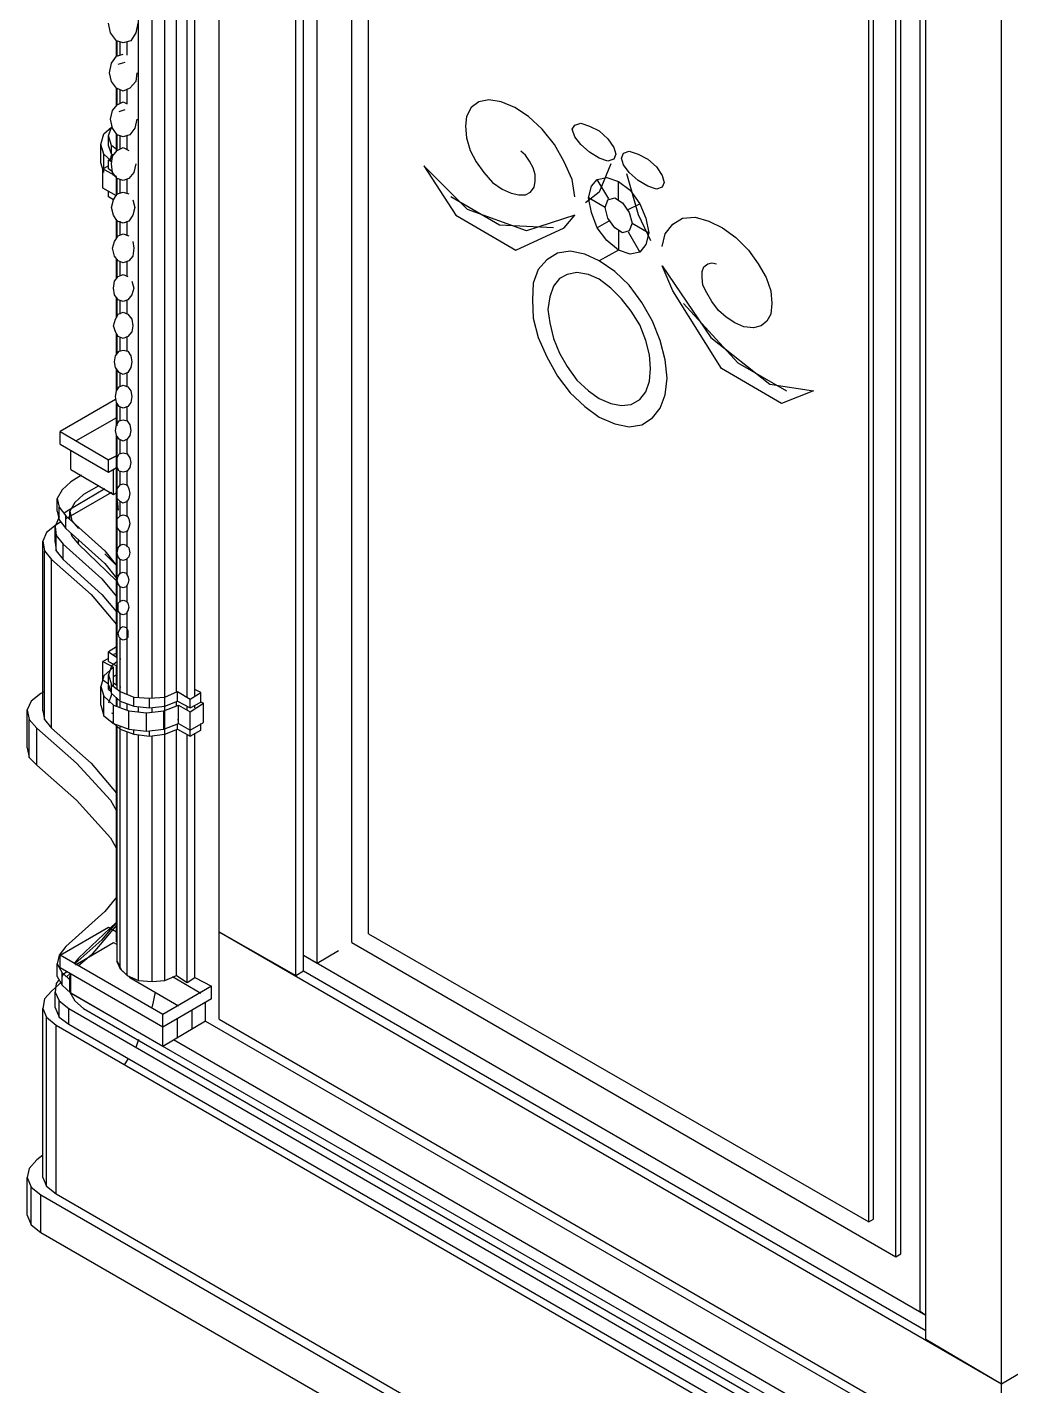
# Model space of a CAD drawing. Header units: inches. Extents: x 0.3 to 16.2, y 0.3 to 11.4.
# Drawn here: x 1.206 to 1.606, y 2.066 to 2.617 of the extents above; entities that cross this region are included whole.
import ezdxf

# ---------------------------------------------------------------- set-up
doc = ezdxf.new("R2010")
doc.units = ezdxf.units.IN
doc.header["$LTSCALE"] = 0.009843
doc.header["$MEASUREMENT"] = 0
doc.layers.add('GEOMETRY', color=7, linetype='Continuous')

msp = doc.modelspace()

# ---------------------------------------------------------------- linework, layer by layer
at = {"layer": 'GEOMETRY'}
for p, q in [((1.28425, 2.25), (1.28425, 2.82913)), ((1.31535, 2.23228), (1.31535, 2.81142)), ((1.3185, 2.24055), (1.3185, 2.80709)), ((1.32402, 2.2374), (1.32402, 2.80394)), ((1.33819, 2.24567), (1.33819, 2.78425)), ((1.34488, 2.24921), (1.34488, 2.76772)), ((1.2622, 2.23031), (1.2622, 2.75394)), ((1.25157, 2.34528), (1.25157, 2.73622)), ((1.25709, 2.34488), (1.25709, 2.73583)), ((1.26693, 2.34724), (1.26693, 2.73858)), ((1.27126, 2.34528), (1.27126, 2.73661)), ((1.27441, 2.34606), (1.27441, 2.73701)), ((1.5689, 2.09606), (1.5689, 2.6622)), ((1.57126, 2.08465), (1.57126, 2.66378)), ((1.55906, 2.11811), (1.55906, 2.65669)), ((1.56102, 2.11929), (1.56102, 2.65787)), ((1.54803, 2.13228), (1.54803, 2.65039)), ((1.55, 2.13346), (1.55, 2.65157)), ((1.60197, 2.06654), (1.60197, 2.64567)), ((1.24016, 2.61496), (1.23937, 2.6189)), ((1.24252, 2.61181), (1.24016, 2.61496)), ((1.25039, 2.61496), (1.24843, 2.61181)), ((1.25118, 2.6189), (1.25039, 2.61496)), ((1.24528, 2.61102), (1.24252, 2.61181)), ((1.24252, 2.60551), (1.24252, 2.61181)), ((1.24252, 2.60551), (1.24252, 2.61181)), ((1.24291, 2.60551), (1.24291, 2.61181)), ((1.24291, 2.60551), (1.24291, 2.61181)), ((1.24291, 2.60551), (1.24291, 2.61181)), ((1.24291, 2.60551), (1.24291, 2.61181)), ((1.24409, 2.60591), (1.24409, 2.61142)), ((1.24843, 2.61181), (1.24528, 2.61102)), ((1.24685, 2.60591), (1.24685, 2.61142)), ((1.24685, 2.60591), (1.24685, 2.61142)), ((1.24055, 2.60276), (1.24252, 2.60551)), ((1.24252, 2.60551), (1.24528, 2.6063)), ((1.23976, 2.59882), (1.24055, 2.60276)), ((1.24055, 2.59528), (1.23976, 2.59882)), ((1.24331, 2.60236), (1.24606, 2.60315)), ((1.25079, 2.59882), (1.25039, 2.59528)), ((1.24252, 2.59252), (1.24055, 2.59528)), ((1.24528, 2.59134), (1.24252, 2.59252)), ((1.24252, 2.58583), (1.24252, 2.59252)), ((1.24252, 2.58583), (1.24252, 2.59252)), ((1.24803, 2.59252), (1.24528, 2.59134)), ((1.25039, 2.59528), (1.24803, 2.59252)), ((1.24291, 2.58583), (1.24291, 2.59213)), ((1.24291, 2.58583), (1.24291, 2.59213)), ((1.24291, 2.58622), (1.24291, 2.59213)), ((1.24291, 2.58622), (1.24291, 2.59213)), ((1.24291, 2.58583), (1.24528, 2.58701)), ((1.24409, 2.58661), (1.24409, 2.59173)), ((1.24528, 2.58701), (1.24685, 2.58622)), ((1.24685, 2.58622), (1.24685, 2.59213)), ((1.24685, 2.58622), (1.24685, 2.59213)), ((1.38976, 2.58701), (1.38661, 2.58465)), ((1.3937, 2.5878), (1.38976, 2.58701)), ((1.39882, 2.58701), (1.3937, 2.5878)), ((1.40433, 2.58465), (1.39882, 2.58701)), ((1.24016, 2.57992), (1.24094, 2.58346)), ((1.24094, 2.58346), (1.24291, 2.58583)), ((1.2437, 2.58307), (1.24606, 2.58386)), ((1.38661, 2.58465), (1.38465, 2.5811)), ((1.40984, 2.5811), (1.40433, 2.58465)), ((1.2374, 2.57402), (1.24055, 2.57677)), ((1.23937, 2.57323), (1.24055, 2.57677)), ((1.24094, 2.57638), (1.24016, 2.57992)), ((1.24291, 2.57362), (1.24094, 2.57638)), ((1.25, 2.57638), (1.24803, 2.57362)), ((1.25079, 2.57992), (1.25, 2.57638)), ((1.38465, 2.5811), (1.38425, 2.57717)), ((1.38425, 2.57717), (1.38465, 2.57244)), ((1.41535, 2.57598), (1.40984, 2.5811)), ((1.42047, 2.56969), (1.41535, 2.57598)), ((1.42756, 2.57598), (1.42874, 2.57756)), ((1.42874, 2.57283), (1.42756, 2.57598)), ((1.42874, 2.57756), (1.4311, 2.57835)), ((1.4311, 2.57835), (1.43465, 2.57717)), ((1.43465, 2.57717), (1.43858, 2.5752)), ((1.23622, 2.56969), (1.2374, 2.57402)), ((1.24055, 2.56929), (1.23937, 2.57323)), ((1.24055, 2.56929), (1.23937, 2.57323)), ((1.23937, 2.56929), (1.23937, 2.57323)), ((1.24252, 2.56693), (1.24252, 2.57402)), ((1.24252, 2.56693), (1.24252, 2.57402)), ((1.24528, 2.57283), (1.24291, 2.57362)), ((1.24291, 2.56732), (1.24291, 2.57362)), ((1.24291, 2.56732), (1.24291, 2.57362)), ((1.24291, 2.56732), (1.24291, 2.57362)), ((1.24291, 2.56772), (1.24291, 2.57362)), ((1.24409, 2.56772), (1.24409, 2.57323)), ((1.24803, 2.57362), (1.24528, 2.57283)), ((1.24685, 2.56772), (1.24685, 2.57323)), ((1.24685, 2.56772), (1.24685, 2.57323)), ((1.38465, 2.57244), (1.38622, 2.56732)), ((1.4311, 2.56969), (1.42874, 2.57283)), ((1.43858, 2.5752), (1.44213, 2.57205)), ((1.44213, 2.57205), (1.44449, 2.5685)), ((1.2374, 2.56575), (1.23622, 2.56969)), ((1.2374, 2.56575), (1.23622, 2.56969)), ((1.23622, 2.5622), (1.23622, 2.56969)), ((1.24055, 2.56299), (1.2374, 2.56575)), ((1.2374, 2.55827), (1.2374, 2.56575)), ((1.24055, 2.56299), (1.2374, 2.56575)), ((1.24055, 2.56575), (1.23937, 2.56929)), ((1.24016, 2.56339), (1.24055, 2.56535)), ((1.24252, 2.56772), (1.24055, 2.56929)), ((1.24055, 2.56575), (1.24055, 2.56929)), ((1.24252, 2.56772), (1.24055, 2.56929)), ((1.24134, 2.56535), (1.24055, 2.56575)), ((1.24055, 2.56535), (1.24094, 2.56535)), ((1.24055, 2.56181), (1.24094, 2.56496)), ((1.24094, 2.56496), (1.24291, 2.56732)), ((1.24291, 2.56732), (1.24528, 2.5685)), ((1.24528, 2.5685), (1.24764, 2.56732)), ((1.38622, 2.56732), (1.38858, 2.5626)), ((1.40866, 2.56535), (1.40669, 2.56693)), ((1.41024, 2.56299), (1.40866, 2.56535)), ((1.42441, 2.5626), (1.42047, 2.56969)), ((1.43465, 2.56654), (1.4311, 2.56969)), ((1.43858, 2.56417), (1.43465, 2.56654)), ((1.44449, 2.5685), (1.44528, 2.56575)), ((1.44528, 2.56575), (1.44449, 2.56378)), ((1.44764, 2.56417), (1.44843, 2.56614)), ((1.44843, 2.56614), (1.45079, 2.56693)), ((1.45079, 2.56693), (1.45433, 2.56575)), ((1.45433, 2.56575), (1.45827, 2.56378)), ((1.2374, 2.55827), (1.23622, 2.5622)), ((1.23701, 2.55984), (1.23937, 2.56102)), ((1.24252, 2.55669), (1.23701, 2.55984)), ((1.24252, 2.55669), (1.23701, 2.55984)), ((1.23701, 2.55197), (1.23701, 2.55984)), ((1.23937, 2.56339), (1.24094, 2.56457)), ((1.24055, 2.5626), (1.23937, 2.56339)), ((1.24055, 2.5626), (1.23937, 2.56339)), ((1.23937, 2.55984), (1.23937, 2.56339)), ((1.24094, 2.55866), (1.23937, 2.55984)), ((1.24094, 2.55827), (1.24055, 2.56181)), ((1.25039, 2.56181), (1.24961, 2.55827)), ((1.38504, 2.54331), (1.36732, 2.56102)), ((1.36732, 2.56102), (1.38031, 2.54094)), ((1.38858, 2.5626), (1.39173, 2.55827)), ((1.41181, 2.56024), (1.41024, 2.56299)), ((1.4126, 2.55748), (1.41181, 2.56024)), ((1.42756, 2.55551), (1.42441, 2.5626)), ((1.44213, 2.56299), (1.43858, 2.56417)), ((1.44331, 2.56181), (1.43858, 2.55039)), ((1.44449, 2.56378), (1.44213, 2.56299)), ((1.44843, 2.56142), (1.44764, 2.56417)), ((1.45079, 2.55827), (1.44843, 2.56142)), ((1.45827, 2.56378), (1.46181, 2.56063)), ((1.46181, 2.56063), (1.46417, 2.55709)), ((1.24252, 2.5563), (1.24055, 2.55787)), ((1.24252, 2.5563), (1.24055, 2.55787)), ((1.24291, 2.55591), (1.24094, 2.55827)), ((1.24134, 2.55709), (1.24134, 2.55787)), ((1.24252, 2.54882), (1.24252, 2.55669)), ((1.24252, 2.54921), (1.24252, 2.5563)), ((1.24252, 2.55), (1.24252, 2.5563)), ((1.24528, 2.55512), (1.24291, 2.55591)), ((1.24291, 2.54921), (1.24291, 2.55591)), ((1.24291, 2.54921), (1.24291, 2.55591)), ((1.24291, 2.54961), (1.24291, 2.55591)), ((1.24409, 2.55), (1.24409, 2.55551)), ((1.24764, 2.55591), (1.24528, 2.55512)), ((1.24685, 2.55), (1.24685, 2.55551)), ((1.24685, 2.55), (1.24685, 2.55551)), ((1.24961, 2.55827), (1.24764, 2.55591)), ((1.39173, 2.55827), (1.39528, 2.55433)), ((1.39528, 2.55433), (1.39921, 2.55157)), ((1.4122, 2.55236), (1.4126, 2.55472)), ((1.4126, 2.55472), (1.4126, 2.55748)), ((1.42874, 2.54843), (1.42756, 2.55551)), ((1.43543, 2.55276), (1.4378, 2.55551)), ((1.4378, 2.55551), (1.44173, 2.5563)), ((1.44252, 2.54764), (1.4378, 2.55551)), ((1.44173, 2.5563), (1.44646, 2.55472)), ((1.44646, 2.54724), (1.44646, 2.55472)), ((1.44646, 2.55472), (1.45118, 2.55118)), ((1.44961, 2.55787), (1.45433, 2.54134)), ((1.45433, 2.55512), (1.45079, 2.55827)), ((1.45827, 2.55276), (1.45433, 2.55512)), ((1.46417, 2.55709), (1.46496, 2.55433)), ((1.46496, 2.55433), (1.46417, 2.55236)), ((1.24252, 2.54882), (1.23701, 2.55197)), ((1.23937, 2.54843), (1.23937, 2.55079)), ((1.24134, 2.54724), (1.23937, 2.54843)), ((1.24134, 2.54724), (1.24291, 2.54961)), ((1.24291, 2.55), (1.24291, 2.55236)), ((1.24291, 2.54961), (1.24528, 2.55039)), ((1.24528, 2.55039), (1.24764, 2.54961)), ((1.39803, 2.53701), (1.37835, 2.54843)), ((1.39921, 2.55157), (1.40276, 2.55)), ((1.40276, 2.55), (1.40591, 2.54921)), ((1.40591, 2.54921), (1.40866, 2.54921)), ((1.40866, 2.54921), (1.41063, 2.55039)), ((1.41063, 2.55039), (1.4122, 2.55236)), ((1.43858, 2.55039), (1.43307, 2.54606)), ((1.43425, 2.54803), (1.43543, 2.55276)), ((1.45118, 2.55118), (1.45512, 2.54567)), ((1.46181, 2.55157), (1.45827, 2.55276)), ((1.46417, 2.55236), (1.46181, 2.55157)), ((1.24055, 2.54409), (1.24134, 2.54724)), ((1.24134, 2.54094), (1.24055, 2.54409)), ((1.24921, 2.54724), (1.25, 2.54409)), ((1.25, 2.54409), (1.24921, 2.54094)), ((1.40906, 2.53465), (1.38504, 2.54331)), ((1.44094, 2.54409), (1.43425, 2.54803)), ((1.43543, 2.54213), (1.43425, 2.54803)), ((1.44094, 2.54409), (1.44213, 2.54724)), ((1.44213, 2.53976), (1.44094, 2.54409)), ((1.44213, 2.54724), (1.44488, 2.54803)), ((1.44488, 2.54803), (1.44803, 2.54606)), ((1.44803, 2.54606), (1.45079, 2.54213)), ((1.45039, 2.54331), (1.45512, 2.54567)), ((1.45512, 2.54567), (1.45748, 2.53976)), ((1.24291, 2.53858), (1.24134, 2.54094)), ((1.24252, 2.53189), (1.24252, 2.53937)), ((1.24252, 2.53189), (1.24252, 2.53937)), ((1.24291, 2.53189), (1.24291, 2.53898)), ((1.24291, 2.53189), (1.24291, 2.53898)), ((1.24291, 2.53228), (1.24291, 2.53898)), ((1.24291, 2.53228), (1.24291, 2.53898)), ((1.24528, 2.5378), (1.24291, 2.53858)), ((1.24409, 2.53307), (1.24409, 2.53858)), ((1.24764, 2.53858), (1.24528, 2.5378)), ((1.24685, 2.53268), (1.24685, 2.53858)), ((1.24685, 2.53268), (1.24685, 2.53858)), ((1.24921, 2.54094), (1.24764, 2.53858)), ((1.38031, 2.54094), (1.40472, 2.52677)), ((1.42874, 2.54094), (1.40906, 2.53465)), ((1.42441, 2.53583), (1.42874, 2.54094)), ((1.4378, 2.53583), (1.43543, 2.54213)), ((1.44252, 2.53858), (1.4378, 2.53583)), ((1.44488, 2.53583), (1.44213, 2.53976)), ((1.45079, 2.54213), (1.45197, 2.5378)), ((1.45197, 2.5378), (1.45079, 2.53465)), ((1.45197, 2.5378), (1.45866, 2.53386)), ((1.45433, 2.54134), (1.45945, 2.53071)), ((1.45748, 2.53976), (1.45866, 2.53386)), ((1.46535, 2.53346), (1.4685, 2.5374)), ((1.4685, 2.5374), (1.47244, 2.53976)), ((1.47244, 2.53976), (1.47756, 2.54016)), ((1.47756, 2.54016), (1.48307, 2.53858)), ((1.48307, 2.53858), (1.48858, 2.53583)), ((1.24173, 2.53031), (1.24331, 2.53268)), ((1.24331, 2.53268), (1.24528, 2.53346)), ((1.24528, 2.53346), (1.24764, 2.53268)), ((1.42008, 2.53583), (1.39803, 2.53701)), ((1.40472, 2.52677), (1.42441, 2.53583)), ((1.44173, 2.53071), (1.4378, 2.53583)), ((1.44803, 2.53386), (1.44488, 2.53583)), ((1.44646, 2.53465), (1.44646, 2.52677)), ((1.45079, 2.53465), (1.44803, 2.53386)), ((1.45039, 2.53425), (1.45512, 2.52598)), ((1.45866, 2.53386), (1.45748, 2.52913)), ((1.46417, 2.52835), (1.46535, 2.53346)), ((1.48858, 2.53583), (1.49409, 2.53189)), ((1.49409, 2.53189), (1.49921, 2.52677)), ((1.24094, 2.52756), (1.24173, 2.53031)), ((1.24173, 2.52441), (1.24094, 2.52756)), ((1.24921, 2.53031), (1.24961, 2.52756)), ((1.24961, 2.52756), (1.24921, 2.52441)), ((1.42677, 2.52638), (1.42165, 2.52559)), ((1.43268, 2.5252), (1.42677, 2.52638)), ((1.44646, 2.52677), (1.43858, 2.52244)), ((1.44646, 2.52677), (1.44173, 2.53071)), ((1.45118, 2.5252), (1.44646, 2.52677)), ((1.45748, 2.52913), (1.45512, 2.52598)), ((1.49921, 2.52677), (1.50315, 2.52126)), ((1.24331, 2.52244), (1.24173, 2.52441)), ((1.24252, 2.51535), (1.24252, 2.52323)), ((1.24252, 2.51535), (1.24252, 2.52323)), ((1.24291, 2.51575), (1.24291, 2.52283)), ((1.24291, 2.51575), (1.24291, 2.52283)), ((1.24291, 2.51575), (1.24291, 2.52283)), ((1.24291, 2.51575), (1.24291, 2.52283)), ((1.24528, 2.52165), (1.24331, 2.52244)), ((1.24409, 2.51654), (1.24409, 2.52205)), ((1.24764, 2.52244), (1.24528, 2.52165)), ((1.24685, 2.51654), (1.24685, 2.52205)), ((1.24685, 2.51654), (1.24685, 2.52205)), ((1.24921, 2.52441), (1.24764, 2.52244)), ((1.41732, 2.52283), (1.41378, 2.5189)), ((1.42165, 2.52559), (1.41732, 2.52283)), ((1.43858, 2.52244), (1.43268, 2.5252)), ((1.44488, 2.51811), (1.43858, 2.52244)), ((1.45512, 2.52598), (1.45118, 2.5252)), ((1.4811, 2.52008), (1.48268, 2.52126)), ((1.48268, 2.52126), (1.48425, 2.52165)), ((1.48425, 2.52165), (1.48622, 2.52126)), ((1.50315, 2.52126), (1.5063, 2.51575)), ((1.24173, 2.51417), (1.24331, 2.51614)), ((1.24331, 2.51614), (1.24528, 2.51693)), ((1.24528, 2.51693), (1.24724, 2.51614)), ((1.41378, 2.5189), (1.41181, 2.51339)), ((1.42244, 2.51535), (1.42008, 2.5122)), ((1.42559, 2.51693), (1.42244, 2.51535)), ((1.42953, 2.51772), (1.42559, 2.51693)), ((1.43425, 2.51693), (1.42953, 2.51772)), ((1.43858, 2.51496), (1.43425, 2.51693)), ((1.45079, 2.5126), (1.44488, 2.51811)), ((1.46417, 2.52047), (1.48386, 2.49134)), ((1.4685, 2.51024), (1.46417, 2.52047)), ((1.48031, 2.51811), (1.4811, 2.52008)), ((1.48031, 2.51575), (1.48031, 2.51811)), ((1.48071, 2.5126), (1.48031, 2.51575)), ((1.5063, 2.51575), (1.50827, 2.51024)), ((1.24134, 2.51142), (1.24173, 2.51417)), ((1.24173, 2.50866), (1.24134, 2.51142)), ((1.24882, 2.51417), (1.24961, 2.51142)), ((1.24961, 2.51142), (1.24882, 2.50866)), ((1.41181, 2.51339), (1.41142, 2.50669)), ((1.42008, 2.5122), (1.4185, 2.50787)), ((1.44331, 2.51142), (1.43858, 2.51496)), ((1.44764, 2.50709), (1.44331, 2.51142)), ((1.45591, 2.50551), (1.45079, 2.5126)), ((1.48819, 2.47874), (1.4685, 2.51024)), ((1.48228, 2.50945), (1.48071, 2.5126)), ((1.50827, 2.51024), (1.50866, 2.50512)), ((1.24331, 2.50669), (1.24173, 2.50866)), ((1.24252, 2.49961), (1.24252, 2.50748)), ((1.24252, 2.49961), (1.24252, 2.50748)), ((1.24291, 2.49961), (1.24291, 2.50748)), ((1.24291, 2.49961), (1.24291, 2.50748)), ((1.24291, 2.5), (1.24291, 2.50709)), ((1.24291, 2.5), (1.24291, 2.50709)), ((1.24528, 2.50591), (1.24331, 2.50669)), ((1.24409, 2.50079), (1.24409, 2.5063)), ((1.24724, 2.50669), (1.24528, 2.50591)), ((1.24685, 2.50079), (1.24685, 2.50669)), ((1.24685, 2.50079), (1.24685, 2.50669)), ((1.24882, 2.50866), (1.24724, 2.50669)), ((1.41142, 2.50669), (1.41181, 2.49921)), ((1.4185, 2.50787), (1.41772, 2.50276)), ((1.45157, 2.50197), (1.44764, 2.50709)), ((1.46024, 2.49803), (1.45591, 2.50551)), ((1.47283, 2.50512), (1.49488, 2.4811)), ((1.48425, 2.50591), (1.48228, 2.50945)), ((1.48701, 2.50236), (1.48425, 2.50591)), ((1.50866, 2.50512), (1.50827, 2.50079)), ((1.24134, 2.49606), (1.24213, 2.49882)), ((1.24213, 2.49882), (1.24331, 2.50079)), ((1.24331, 2.50079), (1.24528, 2.50157)), ((1.24528, 2.50157), (1.24724, 2.50079)), ((1.24724, 2.50079), (1.24882, 2.49882)), ((1.24882, 2.49882), (1.24921, 2.49606)), ((1.41181, 2.49921), (1.41378, 2.49134)), ((1.41772, 2.50276), (1.4185, 2.49724)), ((1.45512, 2.49646), (1.45157, 2.50197)), ((1.49016, 2.49961), (1.48701, 2.50236)), ((1.4937, 2.49724), (1.49016, 2.49961)), ((1.50827, 2.50079), (1.50669, 2.49803)), ((1.24213, 2.4937), (1.24134, 2.49606)), ((1.24331, 2.49173), (1.24213, 2.4937)), ((1.24882, 2.4937), (1.24724, 2.49173)), ((1.24921, 2.49606), (1.24882, 2.4937)), ((1.4185, 2.49724), (1.42008, 2.49094)), ((1.45748, 2.49016), (1.45512, 2.49646)), ((1.46339, 2.49016), (1.46024, 2.49803)), ((1.49724, 2.49567), (1.4937, 2.49724)), ((1.50118, 2.49528), (1.49724, 2.49567)), ((1.50433, 2.49606), (1.50118, 2.49528)), ((1.50669, 2.49803), (1.50433, 2.49606)), ((1.24252, 2.48425), (1.24252, 2.49291)), ((1.24252, 2.48425), (1.24252, 2.49291)), ((1.24291, 2.48465), (1.24291, 2.49252)), ((1.24291, 2.48465), (1.24291, 2.49252)), ((1.24291, 2.48465), (1.24291, 2.49252)), ((1.24291, 2.48465), (1.24291, 2.49252)), ((1.24528, 2.49094), (1.24331, 2.49173)), ((1.24409, 2.48583), (1.24409, 2.49134)), ((1.24724, 2.49173), (1.24528, 2.49094)), ((1.24685, 2.48583), (1.24685, 2.49173)), ((1.24685, 2.48583), (1.24685, 2.49173)), ((1.41378, 2.49134), (1.41732, 2.48346)), ((1.42008, 2.49094), (1.42244, 2.48504)), ((1.45906, 2.48425), (1.45748, 2.49016)), ((1.46535, 2.48228), (1.46339, 2.49016)), ((1.48386, 2.49134), (1.50787, 2.47244)), ((1.24173, 2.4815), (1.24213, 2.48386)), ((1.24213, 2.48386), (1.2437, 2.48583)), ((1.2437, 2.48583), (1.24528, 2.48622)), ((1.24528, 2.48622), (1.24724, 2.48583)), ((1.24724, 2.48583), (1.24843, 2.48386)), ((1.24843, 2.48386), (1.24882, 2.4815)), ((1.41732, 2.48346), (1.42165, 2.47559)), ((1.42244, 2.48504), (1.42559, 2.47953)), ((1.45945, 2.47874), (1.45906, 2.48425)), ((1.46614, 2.4748), (1.46535, 2.48228)), ((1.24213, 2.47913), (1.24173, 2.4815)), ((1.2437, 2.47717), (1.24213, 2.47913)), ((1.24252, 2.46969), (1.24252, 2.47835)), ((1.24252, 2.46969), (1.24252, 2.47835)), ((1.24291, 2.47008), (1.24291, 2.47835)), ((1.24291, 2.47008), (1.24291, 2.47835)), ((1.24291, 2.47047), (1.24291, 2.47795)), ((1.24291, 2.47047), (1.24291, 2.47795)), ((1.24528, 2.47638), (1.2437, 2.47717)), ((1.24409, 2.47126), (1.24409, 2.47717)), ((1.24724, 2.47717), (1.24528, 2.47638)), ((1.24685, 2.47126), (1.24685, 2.47717)), ((1.24685, 2.47126), (1.24685, 2.47717)), ((1.24843, 2.47913), (1.24724, 2.47717)), ((1.24882, 2.4815), (1.24843, 2.47913)), ((1.42559, 2.47953), (1.42953, 2.47402)), ((1.45906, 2.47362), (1.45945, 2.47874)), ((1.5126, 2.46457), (1.48819, 2.47874)), ((1.49488, 2.4811), (1.51457, 2.46969)), ((1.24252, 2.46969), (1.2437, 2.47126)), ((1.2437, 2.47126), (1.24528, 2.47205)), ((1.24528, 2.47205), (1.24724, 2.47126)), ((1.24724, 2.47126), (1.24843, 2.46969)), ((1.42165, 2.47559), (1.42677, 2.4689)), ((1.42953, 2.47402), (1.43425, 2.46969)), ((1.45748, 2.46929), (1.45906, 2.47362)), ((1.46535, 2.46811), (1.46614, 2.4748)), ((1.50787, 2.47244), (1.52559, 2.46969)), ((1.24213, 2.46614), (1.21969, 2.45315)), ((1.24213, 2.46732), (1.24252, 2.46969)), ((1.24252, 2.46496), (1.24213, 2.46732)), ((1.24843, 2.46969), (1.24882, 2.46732)), ((1.24882, 2.46732), (1.24843, 2.46496)), ((1.42677, 2.4689), (1.43268, 2.46339)), ((1.43425, 2.46969), (1.43858, 2.46654)), ((1.43858, 2.46654), (1.44331, 2.46457)), ((1.45157, 2.46417), (1.45512, 2.46614)), ((1.45512, 2.46614), (1.45748, 2.46929)), ((1.46339, 2.4626), (1.46535, 2.46811)), ((1.52559, 2.46969), (1.5126, 2.46457)), ((1.2437, 2.46339), (1.24252, 2.46496)), ((1.24252, 2.45591), (1.24252, 2.46457)), ((1.24252, 2.45591), (1.24252, 2.46457)), ((1.24291, 2.45591), (1.24291, 2.46457)), ((1.24291, 2.45591), (1.24291, 2.46457)), ((1.24291, 2.4563), (1.24291, 2.46417)), ((1.24291, 2.45551), (1.24291, 2.46417)), ((1.24528, 2.4626), (1.2437, 2.46339)), ((1.24409, 2.45748), (1.24409, 2.46339)), ((1.24724, 2.46339), (1.24528, 2.4626)), ((1.24685, 2.45748), (1.24685, 2.46339)), ((1.24685, 2.45748), (1.24685, 2.46339)), ((1.24843, 2.46496), (1.24724, 2.46339)), ((1.43268, 2.46339), (1.43858, 2.45906)), ((1.44331, 2.46457), (1.44764, 2.46378)), ((1.44764, 2.46378), (1.45157, 2.46417)), ((1.46024, 2.45866), (1.46339, 2.4626)), ((1.24252, 2.45866), (1.22598, 2.44921)), ((1.24213, 2.45354), (1.24252, 2.45591)), ((1.24252, 2.45591), (1.2437, 2.45748)), ((1.2437, 2.45748), (1.24528, 2.45787)), ((1.24528, 2.45787), (1.24685, 2.45748)), ((1.24685, 2.45748), (1.24803, 2.45591)), ((1.24803, 2.45591), (1.24843, 2.45354)), ((1.43858, 2.45906), (1.44488, 2.4563)), ((1.44488, 2.4563), (1.45079, 2.45512)), ((1.45079, 2.45512), (1.45591, 2.45591)), ((1.45591, 2.45591), (1.46024, 2.45866)), ((1.21969, 2.45315), (1.23937, 2.44173)), ((1.21969, 2.45315), (1.23937, 2.44173)), ((1.21969, 2.44803), (1.21969, 2.45315)), ((1.24252, 2.45157), (1.24213, 2.45354)), ((1.2437, 2.45), (1.24252, 2.45157)), ((1.24252, 2.36181), (1.24252, 2.45157)), ((1.24252, 2.44724), (1.24252, 2.45157)), ((1.24291, 2.4252), (1.24291, 2.45118)), ((1.24291, 2.36181), (1.24291, 2.45118)), ((1.24291, 2.44291), (1.24291, 2.45118)), ((1.24528, 2.44921), (1.2437, 2.45)), ((1.24409, 2.44409), (1.24409, 2.45)), ((1.24685, 2.45), (1.24528, 2.44921)), ((1.24803, 2.45157), (1.24685, 2.45)), ((1.24685, 2.44409), (1.24685, 2.45)), ((1.24685, 2.44409), (1.24685, 2.45)), ((1.24843, 2.45354), (1.24803, 2.45157)), ((1.21969, 2.44803), (1.23937, 2.43661)), ((1.22402, 2.4378), (1.22402, 2.44528)), ((1.24291, 2.44252), (1.2437, 2.44409)), ((1.2437, 2.44409), (1.24528, 2.44449)), ((1.24528, 2.44449), (1.24685, 2.44409)), ((1.24685, 2.44409), (1.24803, 2.44252)), ((1.24252, 2.44331), (1.23937, 2.44173)), ((1.23937, 2.44173), (1.24252, 2.44331)), ((1.23937, 2.44173), (1.24252, 2.44331)), ((1.23937, 2.43661), (1.23937, 2.44173)), ((1.23937, 2.43661), (1.24252, 2.43858)), ((1.24134, 2.4378), (1.24252, 2.43858)), ((1.24134, 2.4378), (1.24252, 2.43858)), ((1.24252, 2.44055), (1.24291, 2.44252)), ((1.24291, 2.43858), (1.24252, 2.44055)), ((1.2437, 2.43701), (1.24291, 2.43858)), ((1.24291, 2.34882), (1.24291, 2.43819)), ((1.24803, 2.43858), (1.24685, 2.43701)), ((1.24803, 2.44252), (1.24843, 2.44055)), ((1.24843, 2.44055), (1.24803, 2.43858)), ((1.22402, 2.43268), (1.22047, 2.42953)), ((1.22402, 2.4378), (1.24134, 2.42756)), ((1.22835, 2.43543), (1.22402, 2.43268)), ((1.24134, 2.42756), (1.24134, 2.4378)), ((1.24528, 2.43661), (1.2437, 2.43701)), ((1.24409, 2.4315), (1.24409, 2.43701)), ((1.24685, 2.43701), (1.24528, 2.43661)), ((1.24685, 2.4311), (1.24685, 2.4374)), ((1.24685, 2.4311), (1.24685, 2.4374)), ((1.22047, 2.42953), (1.2185, 2.42598)), ((1.24055, 2.42835), (1.22205, 2.41772)), ((1.2378, 2.42992), (1.22323, 2.42126)), ((1.22913, 2.42756), (1.22559, 2.42441)), ((1.23543, 2.4311), (1.22913, 2.42756)), ((1.24134, 2.42756), (1.24252, 2.42835)), ((1.24252, 2.42795), (1.24291, 2.42992)), ((1.24291, 2.42598), (1.24252, 2.42795)), ((1.24291, 2.42992), (1.24409, 2.4315)), ((1.24409, 2.4315), (1.24528, 2.43189)), ((1.24528, 2.43189), (1.24685, 2.4315)), ((1.24685, 2.4315), (1.24764, 2.42992)), ((1.24764, 2.42992), (1.24803, 2.42795)), ((1.24803, 2.42795), (1.24764, 2.42598)), ((1.2185, 2.42598), (1.21929, 2.42244)), ((1.2185, 2.42598), (1.21929, 2.42244)), ((1.2185, 2.42087), (1.2185, 2.42598)), ((1.21929, 2.41732), (1.21929, 2.42244)), ((1.21929, 2.42244), (1.22205, 2.4189)), ((1.21929, 2.42244), (1.22205, 2.4189)), ((1.22559, 2.42441), (1.22362, 2.42087)), ((1.24409, 2.4248), (1.24291, 2.42598)), ((1.24291, 2.4252), (1.24331, 2.42126)), ((1.24528, 2.42402), (1.24409, 2.4248)), ((1.24409, 2.4189), (1.24409, 2.4248)), ((1.24685, 2.4248), (1.24528, 2.42402)), ((1.24764, 2.42598), (1.24685, 2.4248)), ((1.24685, 2.4185), (1.24685, 2.4252)), ((1.24685, 2.4185), (1.24685, 2.4252)), ((1.21929, 2.4185), (1.21772, 2.41457)), ((1.22008, 2.41654), (1.21811, 2.41535)), ((1.2185, 2.42087), (1.21929, 2.41732)), ((1.21929, 2.41732), (1.22205, 2.41378)), ((1.22323, 2.42126), (1.22126, 2.42008)), ((1.22205, 2.4189), (1.2378, 2.40472)), ((1.22205, 2.4189), (1.2378, 2.40472)), ((1.22205, 2.41378), (1.22205, 2.4189)), ((1.22362, 2.42087), (1.22441, 2.41693)), ((1.22362, 2.42087), (1.22441, 2.41693)), ((1.22362, 2.41732), (1.22362, 2.42087)), ((1.22441, 2.41693), (1.22717, 2.41378)), ((1.22441, 2.41693), (1.22717, 2.41378)), ((1.24252, 2.41575), (1.24291, 2.41772)), ((1.24291, 2.41772), (1.24409, 2.4189)), ((1.24409, 2.4189), (1.24528, 2.41929)), ((1.24528, 2.41929), (1.24685, 2.4189)), ((1.24685, 2.4189), (1.24764, 2.41772)), ((1.24764, 2.41772), (1.24803, 2.41575)), ((1.21417, 2.4122), (1.2126, 2.40866)), ((1.21811, 2.41535), (1.21417, 2.4122)), ((1.21772, 2.41457), (1.21811, 2.41102)), ((1.21772, 2.41457), (1.21811, 2.41102)), ((1.21772, 2.40827), (1.21772, 2.41457)), ((1.21811, 2.40472), (1.21811, 2.41102)), ((1.21811, 2.41102), (1.22087, 2.40748)), ((1.21811, 2.41102), (1.22087, 2.40748)), ((1.22205, 2.41378), (1.2378, 2.39961)), ((1.22402, 2.41181), (1.22441, 2.41063)), ((1.22441, 2.41063), (1.22717, 2.40748)), ((1.24291, 2.41417), (1.24252, 2.41575)), ((1.24409, 2.4126), (1.24291, 2.41417)), ((1.24409, 2.40669), (1.24409, 2.41299)), ((1.24528, 2.4122), (1.24409, 2.4126)), ((1.24685, 2.4126), (1.24528, 2.4122)), ((1.24764, 2.41417), (1.24685, 2.4126)), ((1.24685, 2.4063), (1.24685, 2.41299)), ((1.24685, 2.4063), (1.24685, 2.41299)), ((1.24803, 2.41575), (1.24764, 2.41417)), ((1.2126, 2.40866), (1.21339, 2.40472)), ((1.2126, 2.40866), (1.21339, 2.40472)), ((1.2126, 2.33976), (1.2126, 2.40866)), ((1.21772, 2.40827), (1.21811, 2.40472)), ((1.22087, 2.40748), (1.23661, 2.39331)), ((1.22087, 2.40748), (1.23661, 2.39331)), ((1.22087, 2.40118), (1.22087, 2.40748)), ((1.22717, 2.40748), (1.22717, 2.40945)), ((1.22717, 2.40748), (1.24252, 2.39252)), ((1.24291, 2.40394), (1.24331, 2.40591)), ((1.24331, 2.40591), (1.24409, 2.40709)), ((1.24409, 2.40709), (1.24528, 2.40748)), ((1.24528, 2.40748), (1.24646, 2.40709)), ((1.24646, 2.40709), (1.24764, 2.40591)), ((1.24764, 2.40591), (1.24803, 2.40394)), ((1.21339, 2.33622), (1.21339, 2.40472)), ((1.21339, 2.40472), (1.21614, 2.40118)), ((1.21339, 2.40472), (1.21614, 2.40118)), ((1.21614, 2.40118), (1.23228, 2.38701)), ((1.21614, 2.40118), (1.23228, 2.38701)), ((1.21614, 2.33268), (1.21614, 2.40118)), ((1.21811, 2.40472), (1.22087, 2.40118)), ((1.22087, 2.40118), (1.23661, 2.38701)), ((1.2378, 2.40472), (1.24252, 2.39882)), ((1.2378, 2.40472), (1.24252, 2.39882)), ((1.2378, 2.40354), (1.24252, 2.39882)), ((1.2378, 2.40354), (1.24252, 2.39882)), ((1.2378, 2.39961), (1.24252, 2.3937)), ((1.24331, 2.40236), (1.24291, 2.40394)), ((1.24409, 2.40118), (1.24331, 2.40236)), ((1.24528, 2.40079), (1.24409, 2.40118)), ((1.24409, 2.39528), (1.24409, 2.40118)), ((1.24646, 2.40118), (1.24528, 2.40079)), ((1.24764, 2.40236), (1.24646, 2.40118)), ((1.24685, 2.39488), (1.24685, 2.40157)), ((1.24685, 2.39488), (1.24685, 2.40157)), ((1.24803, 2.40394), (1.24764, 2.40236)), ((1.24291, 2.39291), (1.24331, 2.39449)), ((1.24331, 2.39449), (1.24409, 2.39567)), ((1.24409, 2.39567), (1.24528, 2.39606)), ((1.24528, 2.39606), (1.24646, 2.39567)), ((1.24646, 2.39567), (1.24724, 2.39449)), ((1.24724, 2.39449), (1.24764, 2.39291)), ((1.23661, 2.39331), (1.24252, 2.38622)), ((1.23661, 2.39331), (1.24252, 2.38622)), ((1.24331, 2.39134), (1.24291, 2.39291)), ((1.24409, 2.39016), (1.24331, 2.39134)), ((1.24528, 2.38976), (1.24409, 2.39016)), ((1.24409, 2.38386), (1.24409, 2.39016)), ((1.24646, 2.39016), (1.24528, 2.38976)), ((1.24724, 2.39134), (1.24646, 2.39016)), ((1.24685, 2.38386), (1.24685, 2.39055)), ((1.24685, 2.38386), (1.24685, 2.39055)), ((1.24764, 2.39291), (1.24724, 2.39134)), ((1.23228, 2.38701), (1.24252, 2.3748)), ((1.23228, 2.38701), (1.24252, 2.3748)), ((1.23661, 2.38701), (1.24252, 2.37992)), ((1.24331, 2.38346), (1.24409, 2.38425)), ((1.24331, 2.38189), (1.24331, 2.38346)), ((1.24409, 2.38425), (1.24528, 2.38465)), ((1.24528, 2.38465), (1.24646, 2.38425)), ((1.24646, 2.38425), (1.24724, 2.38346)), ((1.24724, 2.38346), (1.24764, 2.38189)), ((1.24331, 2.38031), (1.24331, 2.38189)), ((1.24409, 2.37913), (1.24331, 2.38031)), ((1.24409, 2.37323), (1.24409, 2.37953)), ((1.24528, 2.37874), (1.24409, 2.37913)), ((1.24646, 2.37913), (1.24528, 2.37874)), ((1.24724, 2.38031), (1.24646, 2.37913)), ((1.24685, 2.34646), (1.24685, 2.37992)), ((1.24685, 2.34646), (1.24685, 2.37992)), ((1.24764, 2.38189), (1.24724, 2.38031)), ((1.24331, 2.37126), (1.2437, 2.37244)), ((1.2437, 2.37244), (1.24449, 2.37362)), ((1.24449, 2.37362), (1.24528, 2.37402)), ((1.24528, 2.37402), (1.24646, 2.37362)), ((1.24646, 2.37362), (1.24724, 2.37244)), ((1.24724, 2.37244), (1.24724, 2.37126)), ((1.2437, 2.36969), (1.24331, 2.37126)), ((1.24449, 2.3689), (1.2437, 2.36969)), ((1.24409, 2.34134), (1.24409, 2.36929)), ((1.24528, 2.3685), (1.24449, 2.3689)), ((1.24646, 2.3689), (1.24528, 2.3685)), ((1.24724, 2.36969), (1.24646, 2.3689)), ((1.24724, 2.37126), (1.24724, 2.36969)), ((1.23937, 2.36102), (1.23701, 2.35984)), ((1.24252, 2.36575), (1.23937, 2.36378)), ((1.23937, 2.36378), (1.24291, 2.36142)), ((1.23937, 2.36378), (1.24291, 2.36142)), ((1.23937, 2.35984), (1.23937, 2.36378)), ((1.24252, 2.36299), (1.24134, 2.3626)), ((1.24409, 2.36102), (1.24409, 2.36102)), ((1.24409, 2.36102), (1.24409, 2.36102)), ((1.24409, 2.36102), (1.24409, 2.36063)), ((1.24409, 2.35709), (1.24409, 2.36102)), ((1.23701, 2.35984), (1.24134, 2.35748)), ((1.23701, 2.35984), (1.24134, 2.35748)), ((1.23701, 2.35236), (1.23701, 2.35984)), ((1.24134, 2.35748), (1.2374, 2.35394)), ((1.23937, 2.35984), (1.24291, 2.35787)), ((1.24055, 2.35787), (1.23937, 2.35433)), ((1.24291, 2.35984), (1.24055, 2.35787)), ((1.24134, 2.34961), (1.24134, 2.35748)), ((1.24252, 2.35039), (1.24252, 2.35787)), ((1.24291, 2.35039), (1.24291, 2.35787)), ((1.24409, 2.35709), (1.24409, 2.35709)), ((1.2374, 2.35394), (1.23622, 2.34961)), ((1.23701, 2.35236), (1.23937, 2.35079)), ((1.23937, 2.35433), (1.24055, 2.35039)), ((1.23937, 2.35433), (1.24055, 2.35039)), ((1.23937, 2.35039), (1.23937, 2.35433)), ((1.23937, 2.34843), (1.23937, 2.35118)), ((1.23937, 2.35039), (1.24055, 2.34685)), ((1.24055, 2.34685), (1.24055, 2.35039)), ((1.24055, 2.35039), (1.24409, 2.34764)), ((1.24055, 2.35039), (1.24409, 2.34764)), ((1.24055, 2.35), (1.24134, 2.34961)), ((1.24252, 2.35433), (1.24134, 2.35354)), ((1.24134, 2.35118), (1.24291, 2.35)), ((1.24134, 2.35118), (1.24291, 2.35)), ((1.21181, 2.34685), (1.20787, 2.3437)), ((1.21339, 2.34764), (1.21181, 2.34685)), ((1.23622, 2.34961), (1.2374, 2.34567)), ((1.23622, 2.34961), (1.2374, 2.34567)), ((1.23622, 2.34213), (1.23622, 2.34961)), ((1.2374, 2.3378), (1.2374, 2.34567)), ((1.2374, 2.34567), (1.24134, 2.34213)), ((1.2374, 2.34567), (1.24134, 2.34213)), ((1.23937, 2.34843), (1.24055, 2.34764)), ((1.24055, 2.34646), (1.23937, 2.34291)), ((1.24055, 2.34685), (1.24409, 2.3437)), ((1.24094, 2.34646), (1.24055, 2.34646)), ((1.24252, 2.34173), (1.24252, 2.34528)), ((1.24291, 2.34173), (1.24291, 2.34488)), ((1.24291, 2.34173), (1.24291, 2.34488)), ((1.24409, 2.34961), (1.24409, 2.34921)), ((1.24409, 2.34961), (1.24409, 2.34921)), ((1.24409, 2.34921), (1.24409, 2.34921)), ((1.24409, 2.34567), (1.24409, 2.34921)), ((1.24409, 2.3437), (1.24409, 2.34764)), ((1.24409, 2.34764), (1.24961, 2.34528)), ((1.24409, 2.34764), (1.24961, 2.34528)), ((1.24961, 2.34173), (1.24961, 2.34528)), ((1.24961, 2.34528), (1.25591, 2.34488)), ((1.24961, 2.34528), (1.25591, 2.34488)), ((1.25591, 2.34488), (1.2622, 2.34528)), ((1.25591, 2.34488), (1.2622, 2.34528)), ((1.25591, 2.34094), (1.25591, 2.34488)), ((1.2622, 2.34528), (1.26732, 2.34764)), ((1.2622, 2.34528), (1.26732, 2.34764)), ((1.2622, 2.34173), (1.2622, 2.34528)), ((1.26732, 2.3437), (1.26732, 2.34764)), ((1.26732, 2.34764), (1.27244, 2.34449)), ((1.26732, 2.34764), (1.27244, 2.34449)), ((1.27244, 2.34449), (1.27677, 2.34724)), ((1.27244, 2.34449), (1.27677, 2.34724)), ((1.27244, 2.34094), (1.27244, 2.34449)), ((1.27677, 2.34724), (1.27441, 2.34843)), ((1.27677, 2.34331), (1.27677, 2.34724)), ((1.20787, 2.3437), (1.2063, 2.34016)), ((1.2063, 2.34016), (1.20709, 2.33622)), ((1.2063, 2.34016), (1.20709, 2.33622)), ((1.2063, 2.3248), (1.2063, 2.34016)), ((1.2126, 2.33976), (1.21339, 2.33622)), ((1.23622, 2.34213), (1.2374, 2.3378)), ((1.24055, 2.33898), (1.24134, 2.33858)), ((1.24055, 2.33898), (1.24134, 2.33858)), ((1.24134, 2.33465), (1.24134, 2.34213)), ((1.24134, 2.34213), (1.24764, 2.33976)), ((1.24134, 2.34213), (1.24764, 2.33976)), ((1.24409, 2.3437), (1.24961, 2.34173)), ((1.24685, 2.34016), (1.24685, 2.34252)), ((1.24685, 2.34016), (1.24685, 2.34252)), ((1.24764, 2.33228), (1.24764, 2.33976)), ((1.24764, 2.33976), (1.25472, 2.33898)), ((1.24764, 2.33976), (1.25472, 2.33898)), ((1.24961, 2.34173), (1.25591, 2.34094)), ((1.25157, 2.33937), (1.25157, 2.34134)), ((1.25472, 2.33898), (1.26181, 2.33976)), ((1.25472, 2.33898), (1.26181, 2.33976)), ((1.25472, 2.3315), (1.25472, 2.33898)), ((1.25591, 2.34094), (1.2622, 2.34173)), ((1.25709, 2.33937), (1.25709, 2.34094)), ((1.26181, 2.33976), (1.26772, 2.34213)), ((1.26181, 2.33976), (1.26772, 2.34213)), ((1.26181, 2.33228), (1.26181, 2.33976)), ((1.2622, 2.34173), (1.26732, 2.3437)), ((1.26693, 2.34173), (1.26693, 2.34331)), ((1.26732, 2.3437), (1.27244, 2.34094)), ((1.26772, 2.33465), (1.26772, 2.34213)), ((1.26772, 2.34213), (1.27244, 2.33937)), ((1.26772, 2.34213), (1.27244, 2.33937)), ((1.27126, 2.34016), (1.27126, 2.34134)), ((1.27244, 2.34094), (1.27677, 2.34331)), ((1.27244, 2.33937), (1.27795, 2.34291)), ((1.27244, 2.33937), (1.27795, 2.34291)), ((1.27244, 2.33189), (1.27244, 2.33937)), ((1.27441, 2.34094), (1.27441, 2.34213)), ((1.27795, 2.34291), (1.27677, 2.34331)), ((1.27795, 2.33504), (1.27795, 2.34291)), ((1.20709, 2.32087), (1.20709, 2.33622)), ((1.20709, 2.33622), (1.21024, 2.33268)), ((1.20709, 2.33622), (1.21024, 2.33268)), ((1.21339, 2.33622), (1.21614, 2.33268)), ((1.2374, 2.3378), (1.24134, 2.33465)), ((1.24055, 2.33543), (1.24409, 2.33228)), ((1.24134, 2.33465), (1.24764, 2.33228)), ((1.24252, 2.24606), (1.24252, 2.33386)), ((1.24291, 2.23819), (1.24291, 2.33346)), ((1.24291, 2.2378), (1.24291, 2.33346)), ((1.24409, 2.23504), (1.24409, 2.33346)), ((1.24409, 2.33228), (1.24409, 2.33346)), ((1.26181, 2.33228), (1.26772, 2.33465)), ((1.26181, 2.33386), (1.2622, 2.33386)), ((1.26181, 2.33386), (1.2622, 2.33386)), ((1.2622, 2.33031), (1.2622, 2.33386)), ((1.26732, 2.33622), (1.26772, 2.33583)), ((1.26732, 2.33622), (1.26772, 2.33583)), ((1.26732, 2.33228), (1.26732, 2.33425)), ((1.26772, 2.33465), (1.27244, 2.33189)), ((1.27244, 2.33189), (1.27795, 2.33504)), ((1.27677, 2.33189), (1.27677, 2.33465)), ((1.21024, 2.33268), (1.22638, 2.3185)), ((1.21024, 2.33268), (1.22638, 2.3185)), ((1.21024, 2.31772), (1.21024, 2.33268)), ((1.21614, 2.33268), (1.23228, 2.3185)), ((1.24409, 2.33228), (1.24961, 2.33031)), ((1.24685, 2.23228), (1.24685, 2.3311)), ((1.24685, 2.2437), (1.24685, 2.3311)), ((1.24764, 2.33228), (1.25472, 2.3315)), ((1.24961, 2.33031), (1.24961, 2.33189)), ((1.24961, 2.33031), (1.25591, 2.32953)), ((1.25157, 2.23031), (1.25157, 2.32992)), ((1.25472, 2.3315), (1.26181, 2.33228)), ((1.25591, 2.32953), (1.25591, 2.3315)), ((1.25591, 2.32953), (1.2622, 2.33031)), ((1.25709, 2.22992), (1.25709, 2.32953)), ((1.2622, 2.33031), (1.26732, 2.33228)), ((1.26693, 2.23228), (1.26693, 2.33189)), ((1.26732, 2.33228), (1.27244, 2.32953)), ((1.27126, 2.22953), (1.27126, 2.32992)), ((1.27244, 2.32953), (1.27244, 2.33307)), ((1.27244, 2.32953), (1.27677, 2.33189)), ((1.27441, 2.2315), (1.27441, 2.33071)), ((1.2063, 2.3248), (1.20709, 2.32087)), ((1.20709, 2.32087), (1.21024, 2.31772)), ((1.21024, 2.31772), (1.22638, 2.30354)), ((1.22638, 2.3185), (1.24016, 2.30354)), ((1.22638, 2.3185), (1.24016, 2.30354)), ((1.23228, 2.3185), (1.24252, 2.3063)), ((1.22638, 2.30354), (1.24016, 2.28819)), ((1.24016, 2.30354), (1.24252, 2.29921)), ((1.24016, 2.30354), (1.24252, 2.29921)), ((1.24016, 2.28819), (1.24252, 2.28386)), ((1.24252, 2.26417), (1.2378, 2.25827)), ((1.2378, 2.25827), (1.22205, 2.24409)), ((1.21969, 2.24055), (1.23937, 2.25197)), ((1.24252, 2.25394), (1.22717, 2.23937)), ((1.24252, 2.25276), (1.23228, 2.24055)), ((1.24252, 2.25394), (1.23661, 2.24685)), ((1.23937, 2.25197), (1.24252, 2.25)), ((1.23661, 2.24685), (1.22559, 2.23701)), ((1.22598, 2.23661), (1.24134, 2.24567)), ((1.24134, 2.24567), (1.24291, 2.24488)), ((1.24252, 2.24606), (1.24291, 2.24606)), ((1.28425, 2.25), (1.60197, 2.06654)), ((1.28425, 2.25), (1.60197, 2.06654)), ((1.28425, 2.25), (1.31535, 2.23228)), ((1.28425, 2.21457), (1.28425, 2.25)), ((1.33819, 2.24567), (1.55906, 2.11811)), ((1.34488, 2.24921), (1.54803, 2.13228)), ((1.21929, 2.24055), (1.2185, 2.23701)), ((1.22205, 2.24409), (1.21929, 2.24055)), ((1.26142, 2.21654), (1.21969, 2.24055)), ((1.26142, 2.21654), (1.21969, 2.24055)), ((1.21969, 2.23543), (1.21969, 2.24055)), ((1.23228, 2.24055), (1.22717, 2.23622)), ((1.3185, 2.24055), (1.57126, 2.09449)), ((1.3185, 2.24055), (1.57126, 2.09449)), ((1.3185, 2.24055), (1.32402, 2.2374)), ((1.3185, 2.23425), (1.3185, 2.24055)), ((1.32402, 2.2374), (1.33268, 2.24252)), ((1.2185, 2.23701), (1.22047, 2.23346)), ((1.2185, 2.23701), (1.22047, 2.23346)), ((1.2185, 2.23189), (1.2185, 2.23701)), ((1.26142, 2.21142), (1.21969, 2.23543)), ((1.22717, 2.23937), (1.2252, 2.23701)), ((1.24291, 2.23819), (1.24449, 2.23465)), ((1.24291, 2.2378), (1.24409, 2.23504)), ((1.24409, 2.23504), (1.24685, 2.23228)), ((1.24449, 2.23465), (1.24803, 2.2315)), ((1.31535, 2.23228), (1.3185, 2.23425)), ((1.3185, 2.23425), (1.57126, 2.08819)), ((1.22047, 2.22992), (1.21614, 2.22598)), ((1.21811, 2.22913), (1.21772, 2.22559)), ((1.21929, 2.23071), (1.21811, 2.22913)), ((1.2185, 2.23189), (1.22047, 2.22835)), ((1.22047, 2.22835), (1.22047, 2.23346)), ((1.22047, 2.23346), (1.22402, 2.23031)), ((1.22047, 2.23346), (1.22402, 2.23031)), ((1.22087, 2.23268), (1.22047, 2.23189)), ((1.22244, 2.23386), (1.22087, 2.23268)), ((1.22362, 2.23307), (1.22244, 2.23189)), ((1.22402, 2.23307), (1.22362, 2.23189)), ((1.22362, 2.23189), (1.22402, 2.2315)), ((1.22362, 2.23189), (1.22402, 2.2315)), ((1.22362, 2.22559), (1.22362, 2.23189)), ((1.22402, 2.2252), (1.22402, 2.23307)), ((1.22402, 2.2252), (1.22402, 2.23031)), ((1.24685, 2.23228), (1.25157, 2.23031)), ((1.24803, 2.2315), (1.26772, 2.22008)), ((1.25157, 2.23031), (1.25709, 2.22992)), ((1.25709, 2.22992), (1.2622, 2.23031)), ((1.2622, 2.23031), (1.26693, 2.23228)), ((1.26535, 2.23189), (1.27677, 2.2252)), ((1.26693, 2.23228), (1.27126, 2.22953)), ((1.27126, 2.22953), (1.27441, 2.2315)), ((1.27441, 2.2315), (1.2811, 2.22795)), ((1.21614, 2.22598), (1.21339, 2.22283)), ((1.21772, 2.22559), (1.21929, 2.22205)), ((1.21772, 2.22559), (1.21929, 2.22205)), ((1.21772, 2.21929), (1.21772, 2.22559)), ((1.22047, 2.22835), (1.22402, 2.2252)), ((1.22362, 2.22559), (1.22559, 2.22205)), ((1.22402, 2.2252), (1.67795, 1.96339)), ((1.26142, 2.20354), (1.22402, 2.2252)), ((1.25827, 2.22559), (1.25709, 2.21969)), ((1.2811, 2.22795), (1.26142, 2.21654)), ((1.2811, 2.22795), (1.26142, 2.21654)), ((1.2811, 2.22283), (1.2811, 2.22795)), ((1.21339, 2.22283), (1.2126, 2.2189)), ((1.2126, 2.2189), (1.21417, 2.21535)), ((1.2126, 2.2189), (1.21417, 2.21535)), ((1.2126, 2.15039), (1.2126, 2.2189)), ((1.21772, 2.21929), (1.21929, 2.21535)), ((1.21929, 2.21535), (1.21929, 2.22205)), ((1.21929, 2.22205), (1.22323, 2.2189)), ((1.21929, 2.22205), (1.22323, 2.2189)), ((1.22323, 2.2189), (1.67717, 1.95669)), ((1.22323, 2.2189), (1.67717, 1.95669)), ((1.22323, 2.2126), (1.22323, 2.2189)), ((1.22559, 2.22205), (1.22913, 2.2189)), ((1.22913, 2.2189), (1.68071, 1.95827)), ((1.25709, 2.21969), (1.25669, 2.2189)), ((1.2811, 2.22283), (1.26142, 2.21142)), ((1.27323, 2.21063), (1.27323, 2.21811)), ((1.27874, 2.21378), (1.27874, 2.22126)), ((1.21417, 2.14685), (1.21417, 2.21535)), ((1.21417, 2.21535), (1.21811, 2.2122)), ((1.21417, 2.21535), (1.21811, 2.2122)), ((1.21811, 2.2122), (1.67441, 1.94843)), ((1.21811, 2.2122), (1.67441, 1.94843)), ((1.21811, 2.1437), (1.21811, 2.2122)), ((1.21929, 2.21535), (1.22323, 2.2126)), ((1.22323, 2.2126), (1.67717, 1.95039)), ((1.26142, 2.21142), (1.26142, 2.21654)), ((1.27874, 2.21378), (1.26142, 2.20354)), ((1.26142, 2.20354), (1.26142, 2.21378)), ((1.26732, 2.20709), (1.26732, 2.21457)), ((1.27874, 2.21378), (1.69094, 1.97598)), ((1.28425, 2.21457), (1.60197, 2.0311)), ((1.25157, 2.2063), (1.25039, 2.20315)), ((1.26575, 2.2063), (1.67795, 1.96811)), ((1.26575, 2.2063), (1.67795, 1.96811)), ((1.24724, 2.19843), (1.24567, 2.19606)), ((1.21024, 2.15748), (1.20709, 2.15394)), ((1.2126, 2.15945), (1.21024, 2.15748)), ((1.20709, 2.15394), (1.2063, 2.15039)), ((1.2063, 2.15039), (1.20787, 2.14646)), ((1.2063, 2.15039), (1.20787, 2.14646)), ((1.2063, 2.13504), (1.2063, 2.15039)), ((1.20787, 2.1311), (1.20787, 2.14646)), ((1.20787, 2.14646), (1.21181, 2.14331)), ((1.20787, 2.14646), (1.21181, 2.14331)), ((1.2126, 2.15039), (1.21417, 2.14685)), ((1.21417, 2.14685), (1.21811, 2.1437)), ((1.21181, 2.14331), (1.67126, 1.87795)), ((1.21181, 2.14331), (1.67126, 1.87795)), ((1.21181, 2.12795), (1.21181, 2.14331)), ((1.21811, 2.1437), (1.67441, 1.87992)), ((1.2063, 2.13504), (1.20787, 2.1311)), ((1.20787, 2.1311), (1.21181, 2.12795)), ((1.54803, 2.13228), (1.55, 2.13346)), ((1.21181, 2.12795), (1.67126, 1.86299)), ((1.55906, 2.11811), (1.56102, 2.11929)), ((1.5689, 2.09606), (1.57126, 2.09449)), ((1.57126, 2.08465), (1.60197, 2.06654)), ((1.60197, 2.06654), (1.61378, 2.07362)), ((1.60197, 2.06654), (1.61378, 2.07362)), ((1.60197, 2.06654), (1.61378, 2.07362)), ((1.60197, 2.0311), (1.60197, 2.06654))]:
    msp.add_line(p, q, dxfattribs=at)

doc.saveas('drawing.dxf')
